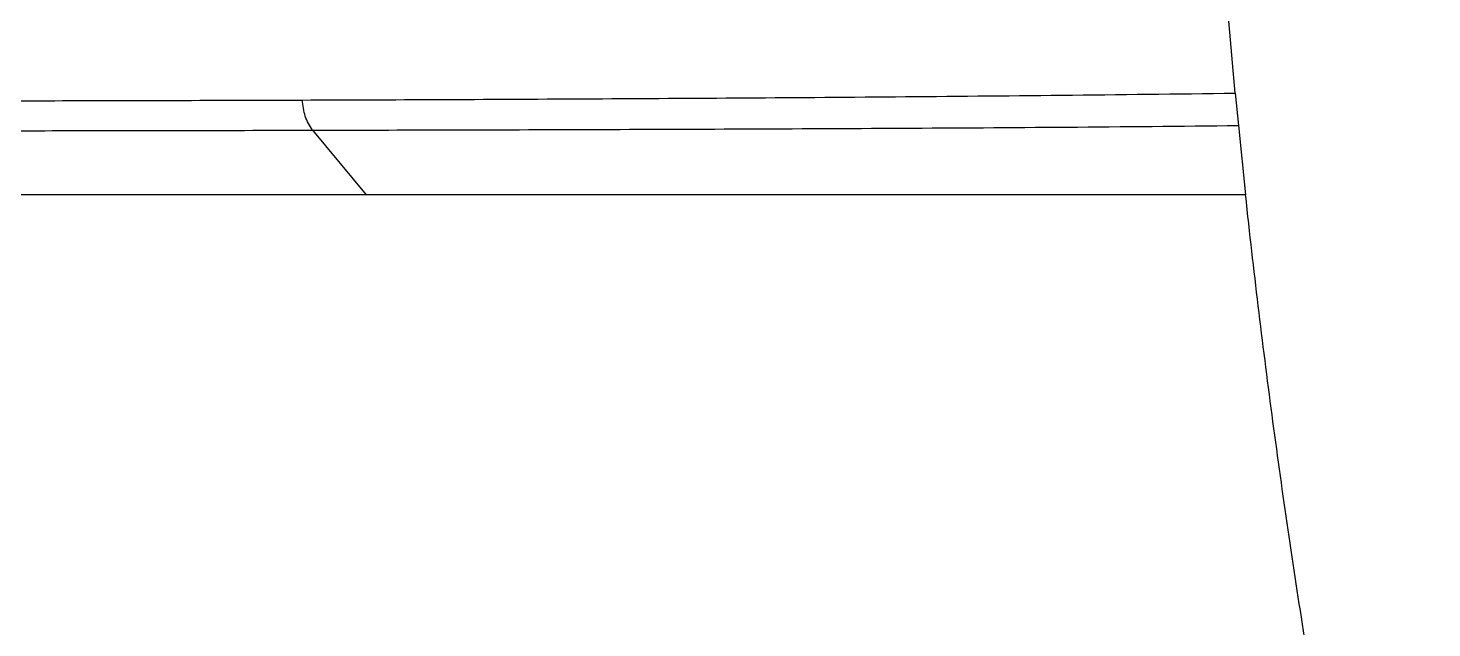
# Model space of a CAD drawing. Header units: inches. Extents: x 2 to 87, y 6 to 129.
# Drawn here: x 13.93 to 20.35, y 34.76 to 37.5 of the extents above; entities that cross this region are included whole.
import ezdxf

# ---------------------------------------------------------------- set-up
doc = ezdxf.new("R2010")
doc.units = ezdxf.units.IN
doc.header["$MEASUREMENT"] = 0
doc.layers.add('1', color=4, linetype='Continuous')

# ---------------------------------------------------------------- blocks, each defined once
blk = doc.blocks.new('2026 STRIDE')
at = {"layer": '1', "color": 3}
for p, q in [((17.1197, 16.0956), (17.1345, 15.9474)), ((17.1345, 15.9474), (17.1672, 15.6296)), ((12.8978, 15.9262), (13.1433, 15.6296))]:
    blk.add_line(p, q, dxfattribs=at)
for points, knots in [([(17.1197, 16.0956), (17.087, 16.4671), (17.0214, 17.2109), (16.9617, 18.3345), (16.931, 19.4622), (16.9319, 20.503), (16.9563, 21.454), (16.9953, 22.3145), (17.0366, 22.8856), (17.0572, 23.1709)], [0, 0, 0, 0, 0.158472, 0.317301, 0.476349, 0.635468, 0.757113, 0.878645, 1, 1, 1, 1]), ([(11.1097, 16.0602), (11.2868, 16.0605), (11.6409, 16.0611), (12.2221, 16.0623), (12.6422, 16.0636), (12.8523, 16.0643)], [0, 0, 0, 0, 0.333335, 0.666668, 1, 1, 1, 1]), ([(12.8523, 16.0643), (13.0585, 16.065), (13.4711, 16.0665), (14.1348, 16.0697), (14.8301, 16.0737), (15.5602, 16.0791), (16.3204, 16.0861), (16.8533, 16.0924), (17.1197, 16.0956)], [0, 0, 0, 0, 0.166669, 0.333337, 0.500005, 0.666671, 0.833336, 1, 1, 1, 1]), ([(12.8978, 15.9262), (12.8855, 15.9466), (12.8609, 15.9875), (12.8551, 16.0387), (12.8523, 16.0643)], [0, 0, 0, 0, 0.500018, 1, 1, 1, 1]), ([(12.8978, 15.9262), (13.1032, 15.9266), (13.5139, 15.9276), (14.174, 15.9295), (14.865, 15.9319), (15.5896, 15.9353), (16.3432, 15.9399), (16.8708, 15.9449), (17.1345, 15.9474)], [0, 0, 0, 0, 0.166669, 0.333336, 0.500003, 0.66667, 0.833336, 1, 1, 1, 1]), ([(11.1735, 15.9233), (11.3489, 15.9235), (11.6999, 15.924), (12.2751, 15.9249), (12.6903, 15.9257), (12.8978, 15.9262)], [0, 0, 0, 0, 0.333334, 0.666668, 1, 1, 1, 1]), ([(13.1433, 15.6296), (12.9457, 15.6296), (12.5505, 15.6296), (11.9986, 15.6296), (11.6595, 15.6296), (11.49, 15.6296)], [0, 0, 0, 0, 0.333341, 0.666677, 1, 1, 1, 1]), ([(17.1672, 15.6296), (16.9196, 15.6296), (16.4244, 15.6296), (15.7135, 15.6296), (15.027, 15.6296), (14.3689, 15.6296), (13.737, 15.6296), (13.3412, 15.6296), (13.1433, 15.6296)], [0, 0, 0, 0, 0.166686, 0.333344, 0.499998, 0.666658, 0.833326, 1, 1, 1, 1]), ([(18.0195, 10.6345), (17.9482, 10.9485), (17.8054, 11.5777), (17.6166, 12.5382), (17.4475, 13.5119), (17.301, 14.4987), (17.2132, 15.2071), (17.172, 15.5854), (17.1672, 15.6296)], [0, 0, 0, 0, 0.1933, 0.387347, 0.582169, 0.777745, 0.974019, 1, 1, 1, 1])]:
    blk.add_open_spline(points, degree=3, knots=knots, dxfattribs=at)

msp = doc.modelspace()

# ---------------------------------------------------------------- block references
msp.add_blockref('2026 STRIDE', (2.3326, 21.1096))

doc.saveas('drawing.dxf')
